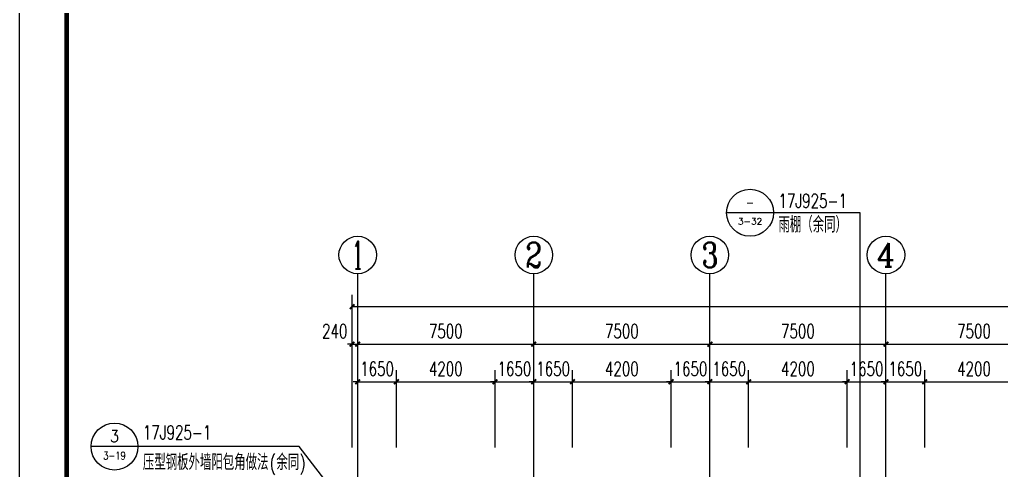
# Model space of a CAD drawing. Extents: x 14095202 to 14511487, y -1430609 to -90420.
# Drawn here: x 14387687 to 14429504, y -421293 to -402097 of the extents above; entities that cross this region are included whole.
import ezdxf
from ezdxf.enums import TextEntityAlignment as Align

# ---------------------------------------------------------------- set-up
doc = ezdxf.new("R2010")
doc.units = 0
doc.header["$LTSCALE"] = 1000
doc.header["$MEASUREMENT"] = 0
doc.linetypes.add('DOTE', pattern=[2.42, 2, -0.2, 0.02, -0.2])
for name, color, linetype in [('AXIS', 3, 'Continuous'), ('AXIS_TEXT', 7, 'Continuous'), ('DIM_IDEN', 3, 'Continuous'), ('DOTE', 1, 'DOTE'), ('PUB_DIM', 3, 'Continuous'), ('PUB_TEXT', 7, 'Continuous'), ('TK', 4, 'Continuous')]:
    doc.layers.add(name, color=color, linetype=linetype)
doc.styles.add('_TCH_AXIS', font='COMPLEX', dxfattribs={"bigfont": 'GBCBIG'})
doc.styles.add('_TCH_DIM', font='SIMPLEX', dxfattribs={"bigfont": 'GBCBIG'})
doc.styles.add('_TCH_DIM_T3', font='SIMPLEX', dxfattribs={"width": 0.705882, "bigfont": 'GBCBIG'})
doc.styles.add('_TCH_LABEL', font='COMPLEX', dxfattribs={"bigfont": 'GBCBIG'})
doc.styles.add('COMPLEX', font='COMPLEX')
doc.dimstyles.new('_TCH_ARCH&&200', dxfattribs={"dimtxt": 595, "dimasz": 200, "dimexe": 500, "dimexo": 600, "dimgap": 252.5, "dimtad": 1, "dimdec": 0, "dimzin": 0, "dimdsep": 46, "dimtxsty": '_TCH_DIM_T3', "dimblk": 'ARCHTICK', "dimcen": 0.09, "dimclrt": 7, "dimazin": 2, "dimtfac": 1, "dimtdec": 0, "dimtix": 1, "dimtmove": 2, "dimatfit": 3, "dimfxl": 0, "dimtolj": 1, "dimtzin": 0, "dimarcsym": 0})

# ---------------------------------------------------------------- blocks, each defined once
blk = doc.blocks.new('GeYuanFrame_13285048', base_point=(20.09, 4.53))
at = {"layer": 'TK'}
blk.add_lwpolyline([(20.09, 4.53), (20.09, 598.53), (1071.09, 598.53), (1071.09, 4.53)], close=True, dxfattribs=at)
at = {"layer": 'TK', "const_width": 1}
blk.add_lwpolyline([(45.09, 588.53), (1061.09, 588.53), (1061.09, 14.53), (45.09, 14.53)], close=True, dxfattribs=at)
blk = doc.blocks.new('_AXISO')
blk.add_circle((0, 0), 0.5)
at = {"layer": 'AXIS_TEXT', "style": 'COMPLEX', "width": 1.041667}
blk.add_attdef('A', text='', height=0.56, dxfattribs=at).set_placement((-0.25, -0.28), (0.25, -0.28), align=Align.FIT)
blk = doc.blocks.new('_ArchTick')
at = {"color": 0, "linetype": 'ByBlock', "const_width": 0.4}
blk.add_lwpolyline([(-0.5, -0.5), (0.5, 0.5)], dxfattribs=at)
blk = doc.blocks.new('*D454')
at = {"layer": 'AXIS', "color": 0, "lineweight": -2}
for p, q in [((14401847, -420320), (14401847, -413820)), ((14492327, -420320), (14492327, -413820)), ((14401847, -414320), (14492327, -414320))]:
    blk.add_line(p, q, dxfattribs=at)
at = {"layer": 'Defpoints', "color": 0}
for p in [(14492327, -414320), (14401847, -420920), (14492327, -420920)]:
    blk.add_point(p, dxfattribs=at)
at = {"layer": 'AXIS', "color": 0, "lineweight": -2, "xscale": 200, "yscale": 200, "zscale": 200, "rotation": 180}
blk.add_blockref('_ArchTick', (14401847, -414320), dxfattribs=at)
at = {"layer": 'AXIS', "color": 0, "lineweight": -2, "xscale": 200, "yscale": 200, "zscale": 200}
blk.add_blockref('_ArchTick', (14492327, -414320), dxfattribs=at)
at = {"layer": 'AXIS', "color": 7, "insert": (14447087, -413770), "char_height": 595, "attachment_point": 5, "style": '_TCH_DIM_T3'}
blk.add_mtext('\\A1;90480', dxfattribs=at)
blk = doc.blocks.new('*D455')
at = {"layer": 'AXIS', "color": 0, "lineweight": -2}
for p, q in [((14401847, -420320), (14401847, -415420)), ((14402087, -420320), (14402087, -415420)), ((14401847, -415920), (14401647, -415920)), ((14401847, -415920), (14402087, -415920)), ((14402087, -415920), (14402287, -415920))]:
    blk.add_line(p, q, dxfattribs=at)
at = {"layer": 'Defpoints', "color": 0}
for p in [(14402087, -415920), (14401847, -420920), (14402087, -420920)]:
    blk.add_point(p, dxfattribs=at)
at = {"layer": 'AXIS', "color": 0, "lineweight": -2, "xscale": 200, "yscale": 200, "zscale": 200}
blk.add_blockref('_ArchTick', (14401847, -415920), dxfattribs=at)
at = {"layer": 'AXIS', "color": 0, "lineweight": -2, "xscale": 200, "yscale": 200, "zscale": 200, "rotation": 180}
blk.add_blockref('_ArchTick', (14402087, -415920), dxfattribs=at)
at = {"layer": 'AXIS', "color": 7, "insert": (14401107, -415370), "char_height": 595, "attachment_point": 5, "style": '_TCH_DIM_T3'}
blk.add_mtext('\\A1;240', dxfattribs=at)
blk = doc.blocks.new('*D456')
at = {"layer": 'AXIS', "color": 0, "lineweight": -2}
for p, q in [((14402087, -420320), (14402087, -415420)), ((14409587, -420320), (14409587, -415420)), ((14402087, -415920), (14409587, -415920))]:
    blk.add_line(p, q, dxfattribs=at)
at = {"layer": 'Defpoints', "color": 0}
for p in [(14409587, -415920), (14402087, -420920), (14409587, -420920)]:
    blk.add_point(p, dxfattribs=at)
at = {"layer": 'AXIS', "color": 0, "lineweight": -2, "xscale": 200, "yscale": 200, "zscale": 200, "rotation": 180}
blk.add_blockref('_ArchTick', (14402087, -415920), dxfattribs=at)
at = {"layer": 'AXIS', "color": 0, "lineweight": -2, "xscale": 200, "yscale": 200, "zscale": 200}
blk.add_blockref('_ArchTick', (14409587, -415920), dxfattribs=at)
at = {"layer": 'AXIS', "color": 7, "insert": (14405837, -415370), "char_height": 595, "attachment_point": 5, "style": '_TCH_DIM_T3'}
blk.add_mtext('\\A1;7500', dxfattribs=at)
blk = doc.blocks.new('*D457')
at = {"layer": 'AXIS', "color": 0, "lineweight": -2}
for p, q in [((14409587, -420320), (14409587, -415420)), ((14417087, -420320), (14417087, -415420)), ((14409587, -415920), (14417087, -415920))]:
    blk.add_line(p, q, dxfattribs=at)
at = {"layer": 'Defpoints', "color": 0}
for p in [(14417087, -415920), (14409587, -420920), (14417087, -420920)]:
    blk.add_point(p, dxfattribs=at)
at = {"layer": 'AXIS', "color": 0, "lineweight": -2, "xscale": 200, "yscale": 200, "zscale": 200, "rotation": 180}
blk.add_blockref('_ArchTick', (14409587, -415920), dxfattribs=at)
at = {"layer": 'AXIS', "color": 0, "lineweight": -2, "xscale": 200, "yscale": 200, "zscale": 200}
blk.add_blockref('_ArchTick', (14417087, -415920), dxfattribs=at)
at = {"layer": 'AXIS', "color": 7, "insert": (14413337, -415370), "char_height": 595, "attachment_point": 5, "style": '_TCH_DIM_T3'}
blk.add_mtext('\\A1;7500', dxfattribs=at)
blk = doc.blocks.new('*D458')
at = {"layer": 'AXIS', "color": 0, "lineweight": -2}
for p, q in [((14417087, -420320), (14417087, -415420)), ((14424587, -420320), (14424587, -415420)), ((14417087, -415920), (14424587, -415920))]:
    blk.add_line(p, q, dxfattribs=at)
at = {"layer": 'Defpoints', "color": 0}
for p in [(14424587, -415920), (14417087, -420920), (14424587, -420920)]:
    blk.add_point(p, dxfattribs=at)
at = {"layer": 'AXIS', "color": 0, "lineweight": -2, "xscale": 200, "yscale": 200, "zscale": 200, "rotation": 180}
blk.add_blockref('_ArchTick', (14417087, -415920), dxfattribs=at)
at = {"layer": 'AXIS', "color": 0, "lineweight": -2, "xscale": 200, "yscale": 200, "zscale": 200}
blk.add_blockref('_ArchTick', (14424587, -415920), dxfattribs=at)
at = {"layer": 'AXIS', "color": 7, "insert": (14420837, -415370), "char_height": 595, "attachment_point": 5, "style": '_TCH_DIM_T3'}
blk.add_mtext('\\A1;7500', dxfattribs=at)
blk = doc.blocks.new('*D459')
at = {"layer": 'AXIS', "color": 0, "lineweight": -2}
for p, q in [((14424587, -420320), (14424587, -415420)), ((14432087, -420320), (14432087, -415420)), ((14424587, -415920), (14432087, -415920))]:
    blk.add_line(p, q, dxfattribs=at)
at = {"layer": 'Defpoints', "color": 0}
for p in [(14432087, -415920), (14424587, -420920), (14432087, -420920)]:
    blk.add_point(p, dxfattribs=at)
at = {"layer": 'AXIS', "color": 0, "lineweight": -2, "xscale": 200, "yscale": 200, "zscale": 200, "rotation": 180}
blk.add_blockref('_ArchTick', (14424587, -415920), dxfattribs=at)
at = {"layer": 'AXIS', "color": 0, "lineweight": -2, "xscale": 200, "yscale": 200, "zscale": 200}
blk.add_blockref('_ArchTick', (14432087, -415920), dxfattribs=at)
at = {"layer": 'AXIS', "color": 7, "insert": (14428337, -415370), "char_height": 595, "attachment_point": 5, "style": '_TCH_DIM_T3'}
blk.add_mtext('\\A1;7500', dxfattribs=at)
blk = doc.blocks.new('*D469')
at = {"layer": 'Defpoints', "color": 0}
for p in [(14403737, -417520), (14402087, -420920), (14403737, -420920)]:
    blk.add_point(p, dxfattribs=at)
at = {"layer": 'PUB_DIM', "color": 0, "lineweight": -2}
for p, q in [((14402087, -420320), (14402087, -417020)), ((14403737, -420320), (14403737, -417020)), ((14402087, -417520), (14401887, -417520)), ((14402087, -417520), (14403737, -417520)), ((14403737, -417520), (14403937, -417520))]:
    blk.add_line(p, q, dxfattribs=at)
at = {"layer": 'PUB_DIM', "color": 0, "lineweight": -2, "xscale": 200, "yscale": 200, "zscale": 200}
blk.add_blockref('_ArchTick', (14402087, -417520), dxfattribs=at)
at = {"layer": 'PUB_DIM', "color": 0, "lineweight": -2, "xscale": 200, "yscale": 200, "zscale": 200, "rotation": 180}
blk.add_blockref('_ArchTick', (14403737, -417520), dxfattribs=at)
at = {"layer": 'PUB_DIM', "color": 7, "insert": (14402912, -416970), "char_height": 595, "attachment_point": 5, "style": '_TCH_DIM_T3'}
blk.add_mtext('\\A1;1650', dxfattribs=at)
blk = doc.blocks.new('*D470')
at = {"layer": 'Defpoints', "color": 0}
for p in [(14407937, -417520), (14403737, -420920), (14407937, -420920)]:
    blk.add_point(p, dxfattribs=at)
at = {"layer": 'PUB_DIM', "color": 0, "lineweight": -2}
for p, q in [((14403737, -420320), (14403737, -417020)), ((14407937, -420320), (14407937, -417020)), ((14403737, -417520), (14407937, -417520))]:
    blk.add_line(p, q, dxfattribs=at)
at = {"layer": 'PUB_DIM', "color": 0, "lineweight": -2, "xscale": 200, "yscale": 200, "zscale": 200, "rotation": 180}
blk.add_blockref('_ArchTick', (14403737, -417520), dxfattribs=at)
at = {"layer": 'PUB_DIM', "color": 0, "lineweight": -2, "xscale": 200, "yscale": 200, "zscale": 200}
blk.add_blockref('_ArchTick', (14407937, -417520), dxfattribs=at)
at = {"layer": 'PUB_DIM', "color": 7, "insert": (14405837, -416970), "char_height": 595, "attachment_point": 5, "style": '_TCH_DIM_T3'}
blk.add_mtext('\\A1;4200', dxfattribs=at)
blk = doc.blocks.new('*D471')
at = {"layer": 'Defpoints', "color": 0}
for p in [(14409587, -417520), (14407937, -420920), (14409587, -420920)]:
    blk.add_point(p, dxfattribs=at)
at = {"layer": 'PUB_DIM', "color": 0, "lineweight": -2}
for p, q in [((14407937, -420320), (14407937, -417020)), ((14409587, -420320), (14409587, -417020)), ((14407937, -417520), (14407737, -417520)), ((14407937, -417520), (14409587, -417520)), ((14409587, -417520), (14409787, -417520))]:
    blk.add_line(p, q, dxfattribs=at)
at = {"layer": 'PUB_DIM', "color": 0, "lineweight": -2, "xscale": 200, "yscale": 200, "zscale": 200}
blk.add_blockref('_ArchTick', (14407937, -417520), dxfattribs=at)
at = {"layer": 'PUB_DIM', "color": 0, "lineweight": -2, "xscale": 200, "yscale": 200, "zscale": 200, "rotation": 180}
blk.add_blockref('_ArchTick', (14409587, -417520), dxfattribs=at)
at = {"layer": 'PUB_DIM', "color": 7, "insert": (14408762, -416970), "char_height": 595, "attachment_point": 5, "style": '_TCH_DIM_T3'}
blk.add_mtext('\\A1;1650', dxfattribs=at)
blk = doc.blocks.new('*D472')
at = {"layer": 'Defpoints', "color": 0}
for p in [(14411237, -417520), (14409587, -420920), (14411237, -420920)]:
    blk.add_point(p, dxfattribs=at)
at = {"layer": 'PUB_DIM', "color": 0, "lineweight": -2}
for p, q in [((14409587, -420320), (14409587, -417020)), ((14411237, -420320), (14411237, -417020)), ((14409587, -417520), (14409387, -417520)), ((14409587, -417520), (14411237, -417520)), ((14411237, -417520), (14411437, -417520))]:
    blk.add_line(p, q, dxfattribs=at)
at = {"layer": 'PUB_DIM', "color": 0, "lineweight": -2, "xscale": 200, "yscale": 200, "zscale": 200}
blk.add_blockref('_ArchTick', (14409587, -417520), dxfattribs=at)
at = {"layer": 'PUB_DIM', "color": 0, "lineweight": -2, "xscale": 200, "yscale": 200, "zscale": 200, "rotation": 180}
blk.add_blockref('_ArchTick', (14411237, -417520), dxfattribs=at)
at = {"layer": 'PUB_DIM', "color": 7, "insert": (14410412, -416970), "char_height": 595, "attachment_point": 5, "style": '_TCH_DIM_T3'}
blk.add_mtext('\\A1;1650', dxfattribs=at)
blk = doc.blocks.new('*D473')
at = {"layer": 'Defpoints', "color": 0}
for p in [(14415437, -417520), (14411237, -420920), (14415437, -420920)]:
    blk.add_point(p, dxfattribs=at)
at = {"layer": 'PUB_DIM', "color": 0, "lineweight": -2}
for p, q in [((14411237, -420320), (14411237, -417020)), ((14415437, -420320), (14415437, -417020)), ((14411237, -417520), (14415437, -417520))]:
    blk.add_line(p, q, dxfattribs=at)
at = {"layer": 'PUB_DIM', "color": 0, "lineweight": -2, "xscale": 200, "yscale": 200, "zscale": 200, "rotation": 180}
blk.add_blockref('_ArchTick', (14411237, -417520), dxfattribs=at)
at = {"layer": 'PUB_DIM', "color": 0, "lineweight": -2, "xscale": 200, "yscale": 200, "zscale": 200}
blk.add_blockref('_ArchTick', (14415437, -417520), dxfattribs=at)
at = {"layer": 'PUB_DIM', "color": 7, "insert": (14413337, -416970), "char_height": 595, "attachment_point": 5, "style": '_TCH_DIM_T3'}
blk.add_mtext('\\A1;4200', dxfattribs=at)
blk = doc.blocks.new('*D474')
at = {"layer": 'Defpoints', "color": 0}
for p in [(14417087, -417520), (14415437, -420920), (14417087, -420920)]:
    blk.add_point(p, dxfattribs=at)
at = {"layer": 'PUB_DIM', "color": 0, "lineweight": -2}
for p, q in [((14415437, -420320), (14415437, -417020)), ((14417087, -420320), (14417087, -417020)), ((14415437, -417520), (14415237, -417520)), ((14415437, -417520), (14417087, -417520)), ((14417087, -417520), (14417287, -417520))]:
    blk.add_line(p, q, dxfattribs=at)
at = {"layer": 'PUB_DIM', "color": 0, "lineweight": -2, "xscale": 200, "yscale": 200, "zscale": 200}
blk.add_blockref('_ArchTick', (14415437, -417520), dxfattribs=at)
at = {"layer": 'PUB_DIM', "color": 0, "lineweight": -2, "xscale": 200, "yscale": 200, "zscale": 200, "rotation": 180}
blk.add_blockref('_ArchTick', (14417087, -417520), dxfattribs=at)
at = {"layer": 'PUB_DIM', "color": 7, "insert": (14416262, -416970), "char_height": 595, "attachment_point": 5, "style": '_TCH_DIM_T3'}
blk.add_mtext('\\A1;1650', dxfattribs=at)
blk = doc.blocks.new('*D475')
at = {"layer": 'Defpoints', "color": 0}
for p in [(14418737, -417520), (14417087, -420920), (14418737, -420920)]:
    blk.add_point(p, dxfattribs=at)
at = {"layer": 'PUB_DIM', "color": 0, "lineweight": -2}
for p, q in [((14417087, -420320), (14417087, -417020)), ((14418737, -420320), (14418737, -417020)), ((14417087, -417520), (14416887, -417520)), ((14417087, -417520), (14418737, -417520)), ((14418737, -417520), (14418937, -417520))]:
    blk.add_line(p, q, dxfattribs=at)
at = {"layer": 'PUB_DIM', "color": 0, "lineweight": -2, "xscale": 200, "yscale": 200, "zscale": 200}
blk.add_blockref('_ArchTick', (14417087, -417520), dxfattribs=at)
at = {"layer": 'PUB_DIM', "color": 0, "lineweight": -2, "xscale": 200, "yscale": 200, "zscale": 200, "rotation": 180}
blk.add_blockref('_ArchTick', (14418737, -417520), dxfattribs=at)
at = {"layer": 'PUB_DIM', "color": 7, "insert": (14417912, -416970), "char_height": 595, "attachment_point": 5, "style": '_TCH_DIM_T3'}
blk.add_mtext('\\A1;1650', dxfattribs=at)
blk = doc.blocks.new('*D476')
at = {"layer": 'Defpoints', "color": 0}
for p in [(14422937, -417520), (14418737, -420920), (14422937, -420920)]:
    blk.add_point(p, dxfattribs=at)
at = {"layer": 'PUB_DIM', "color": 0, "lineweight": -2}
for p, q in [((14418737, -420320), (14418737, -417020)), ((14422937, -420320), (14422937, -417020)), ((14418737, -417520), (14422937, -417520))]:
    blk.add_line(p, q, dxfattribs=at)
at = {"layer": 'PUB_DIM', "color": 0, "lineweight": -2, "xscale": 200, "yscale": 200, "zscale": 200, "rotation": 180}
blk.add_blockref('_ArchTick', (14418737, -417520), dxfattribs=at)
at = {"layer": 'PUB_DIM', "color": 0, "lineweight": -2, "xscale": 200, "yscale": 200, "zscale": 200}
blk.add_blockref('_ArchTick', (14422937, -417520), dxfattribs=at)
at = {"layer": 'PUB_DIM', "color": 7, "insert": (14420837, -416970), "char_height": 595, "attachment_point": 5, "style": '_TCH_DIM_T3'}
blk.add_mtext('\\A1;4200', dxfattribs=at)
blk = doc.blocks.new('*D477')
at = {"layer": 'Defpoints', "color": 0}
for p in [(14424587, -417520), (14422937, -420920), (14424587, -420920)]:
    blk.add_point(p, dxfattribs=at)
at = {"layer": 'PUB_DIM', "color": 0, "lineweight": -2}
for p, q in [((14422937, -420320), (14422937, -417020)), ((14424587, -420320), (14424587, -417020)), ((14422937, -417520), (14422737, -417520)), ((14422937, -417520), (14424587, -417520)), ((14424587, -417520), (14424787, -417520))]:
    blk.add_line(p, q, dxfattribs=at)
at = {"layer": 'PUB_DIM', "color": 0, "lineweight": -2, "xscale": 200, "yscale": 200, "zscale": 200}
blk.add_blockref('_ArchTick', (14422937, -417520), dxfattribs=at)
at = {"layer": 'PUB_DIM', "color": 0, "lineweight": -2, "xscale": 200, "yscale": 200, "zscale": 200, "rotation": 180}
blk.add_blockref('_ArchTick', (14424587, -417520), dxfattribs=at)
at = {"layer": 'PUB_DIM', "color": 7, "insert": (14423762, -416970), "char_height": 595, "attachment_point": 5, "style": '_TCH_DIM_T3'}
blk.add_mtext('\\A1;1650', dxfattribs=at)
blk = doc.blocks.new('*D478')
at = {"layer": 'Defpoints', "color": 0}
for p in [(14426237, -417520), (14424587, -420920), (14426237, -420920)]:
    blk.add_point(p, dxfattribs=at)
at = {"layer": 'PUB_DIM', "color": 0, "lineweight": -2}
for p, q in [((14424587, -420320), (14424587, -417020)), ((14426237, -420320), (14426237, -417020)), ((14424587, -417520), (14424387, -417520)), ((14424587, -417520), (14426237, -417520)), ((14426237, -417520), (14426437, -417520))]:
    blk.add_line(p, q, dxfattribs=at)
at = {"layer": 'PUB_DIM', "color": 0, "lineweight": -2, "xscale": 200, "yscale": 200, "zscale": 200}
blk.add_blockref('_ArchTick', (14424587, -417520), dxfattribs=at)
at = {"layer": 'PUB_DIM', "color": 0, "lineweight": -2, "xscale": 200, "yscale": 200, "zscale": 200, "rotation": 180}
blk.add_blockref('_ArchTick', (14426237, -417520), dxfattribs=at)
at = {"layer": 'PUB_DIM', "color": 7, "insert": (14425412, -416970), "char_height": 595, "attachment_point": 5, "style": '_TCH_DIM_T3'}
blk.add_mtext('\\A1;1650', dxfattribs=at)
blk = doc.blocks.new('*D479')
at = {"layer": 'Defpoints', "color": 0}
for p in [(14430437, -417520), (14426237, -420920), (14430437, -420920)]:
    blk.add_point(p, dxfattribs=at)
at = {"layer": 'PUB_DIM', "color": 0, "lineweight": -2}
for p, q in [((14426237, -420320), (14426237, -417020)), ((14430437, -420320), (14430437, -417020)), ((14426237, -417520), (14430437, -417520))]:
    blk.add_line(p, q, dxfattribs=at)
at = {"layer": 'PUB_DIM', "color": 0, "lineweight": -2, "xscale": 200, "yscale": 200, "zscale": 200, "rotation": 180}
blk.add_blockref('_ArchTick', (14426237, -417520), dxfattribs=at)
at = {"layer": 'PUB_DIM', "color": 0, "lineweight": -2, "xscale": 200, "yscale": 200, "zscale": 200}
blk.add_blockref('_ArchTick', (14430437, -417520), dxfattribs=at)
at = {"layer": 'PUB_DIM', "color": 7, "insert": (14428337, -416970), "char_height": 595, "attachment_point": 5, "style": '_TCH_DIM_T3'}
blk.add_mtext('\\A1;4200', dxfattribs=at)

msp = doc.modelspace()

# ---------------------------------------------------------------- linework, layer by layer
at = {"layer": 'AXIS'}
for p, q in [((14402086.9, -420920.3), (14402086.9, -412920.3)), ((14409586.9, -420920.3), (14409586.9, -412920.3)), ((14417086.9, -420920.3), (14417086.9, -412920.3)), ((14424586.9, -420920.3), (14424586.9, -412920.3))]:
    msp.add_line(p, q, dxfattribs=at)
at = {"layer": 'DIM_IDEN'}
for p, q in [((14419799, -410320.3), (14417799, -410320.3)), ((14423488.5, -410320.3), (14419799, -410320.3)), ((14423488.5, -423180.3), (14423488.5, -410320.3)), ((14392727.3, -420280.8), (14390727.3, -420280.8)), ((14399586.9, -420280.8), (14392727.3, -420280.8)), ((14401536.9, -422782.7), (14399586.9, -420280.8))]:
    msp.add_line(p, q, dxfattribs=at)
for centre in [(14418799, -410320.3), (14391727.3, -420280.8)]:
    msp.add_circle(centre, 1000, dxfattribs=at)
at = {"layer": 'DOTE'}
for p, q in [((14402086.9, -552920.3), (14402086.9, -420920.3)), ((14409586.9, -552920.3), (14409586.9, -420920.3)), ((14417086.9, -552920.3), (14417086.9, -420920.3)), ((14424586.9, -552920.3), (14424586.9, -420920.3))]:
    msp.add_line(p, q, dxfattribs=at)

# ---------------------------------------------------------------- block references
at = {"xscale": 200, "yscale": 200, "zscale": 200, "rotation": 270}
msp.add_blockref('GeYuanFrame_13285048', (14387686.9, -387320.3), dxfattribs=at)
at = {"layer": 'AXIS'}
ref = msp.add_blockref('_AXISO', (14402086.9, -412120.3), dxfattribs=dict(at, xscale=1600, yscale=1600, zscale=1600))
ref.add_attrib('A', '1', dxfattribs={"layer": 'AXIS_TEXT', "ltscale": 0.5, "height": 1176.5, "style": '_TCH_AXIS'}).set_placement((14401834.7, -412708.6), (14402339, -412708.6), align=Align.FIT)
ref = msp.add_blockref('_AXISO', (14409586.9, -412120.3), dxfattribs=dict(at, xscale=1600, yscale=1600, zscale=1600))
ref.add_attrib('A', '2', dxfattribs={"layer": 'AXIS_TEXT', "ltscale": 0.5, "height": 1065, "style": '_TCH_AXIS'}).set_placement((14409231.8, -412652.9), (14409941.9, -412652.9), align=Align.FIT)
ref = msp.add_blockref('_AXISO', (14417086.9, -412120.3), dxfattribs=dict(at, xscale=1600, yscale=1600, zscale=1600))
ref.add_attrib('A', '3', dxfattribs={"layer": 'AXIS_TEXT', "ltscale": 0.5, "height": 1065, "style": '_TCH_AXIS'}).set_placement((14416731.8, -412652.9), (14417441.9, -412652.9), align=Align.FIT)
ref = msp.add_blockref('_AXISO', (14424586.9, -412120.3), dxfattribs=dict(at, xscale=1600, yscale=1600, zscale=1600))
ref.add_attrib('A', '4', dxfattribs={"layer": 'AXIS_TEXT', "ltscale": 0.5, "height": 1018.2, "style": '_TCH_AXIS'}).set_placement((14424199, -412629.4), (14424974.7, -412629.4), align=Align.FIT)

# ---------------------------------------------------------------- texts
at = {"layer": 'PUB_TEXT', "width": 0.705882}
for s, style, p in [('17J925-1', '_TCH_DIM', (14420009, -410110.3)), ('17J925-1', '_TCH_LABEL', (14392937.3, -419978.3)), ('(', '_TCH_LABEL', (14398343.7, -421282.3)), (')', '_TCH_LABEL', (14399606.7, -421282.3))]:
    msp.add_text(s, height=595, dxfattribs=dict(at, style=style)).set_placement(p)
at = {"layer": 'PUB_TEXT'}
for s, height, style, width, p, p2 in [('-', 522, '_TCH_DIM', 0.777778, (14418625, -410135.3), (14418973, -410135.3)), ('3', 517.6, '_TCH_LABEL', 1.35729, (14391538, -420095.1), (14391916.6, -420095.1)), ('3-19', 327.82, '_TCH_LABEL', 1.090328, (14391247.8, -420828.5), (14392206.9, -420828.5))]:
    msp.add_text(s, height=height, dxfattribs=dict(at, style=style, width=width)).set_placement(p, p2, align=Align.FIT)
at = {"layer": 'PUB_TEXT', "style": '_TCH_DIM'}
msp.add_text('3-32', height=272.78, dxfattribs=at).set_placement((14418279.4, -410825.8), (14419318.6, -410825.8), align=Align.FIT)
at = {"layer": 'PUB_TEXT'}
for s, height, style, p in [('雨棚（余同）', 675.18, '_TCH_DIM', (14420009, -411163.3)), ('压型钢板外墙阳包角做法', 675.177, '_TCH_LABEL', (14392937.3, -421282.3)), ('余同', 675.18, '_TCH_LABEL', (14398623.7, -421282.3))]:
    msp.add_text(s, height=height, dxfattribs=dict(at, style=style)).set_placement(p)

# ---------------------------------------------------------------- dimensions: what is measured, and where the dimension line sits
at = {"layer": 'AXIS'}
for p1, p2, distance, text, picture, middle in [((14401846.9, -420920.3), (14492326.9, -420920.3), 6600, '90480', '*D454', (14447086.9, -413770.3)), ((14402086.9, -420920.3), (14409586.9, -420920.3), 5000, '7500', '*D456', (14405836.9, -415370.3)), ((14409586.9, -420920.3), (14417086.9, -420920.3), 5000, '7500', '*D457', (14413336.9, -415370.3)), ((14417086.9, -420920.3), (14424586.9, -420920.3), 5000, '7500', '*D458', (14420836.9, -415370.3)), ((14424586.9, -420920.3), (14432086.9, -420920.3), 5000, '7500', '*D459', (14428336.9, -415370.3))]:
    dim = msp.add_aligned_dim(p1=p1, p2=p2, distance=distance, text=text, dimstyle='_TCH_ARCH&&200', dxfattribs=at)
    dim.commit()
    dim.dimension.update_dxf_attribs({"geometry": picture, "text_midpoint": middle})
dim = msp.add_linear_dim(base=(14402086.9, -415920.3), p1=(14401846.9, -420920.3), p2=(14402086.9, -420920.3), angle=0, text='240', dimstyle='_TCH_ARCH&&200', dxfattribs=at)
dim.commit()
dim.dimension.update_dxf_attribs({"geometry": '*D455', "text_midpoint": (14401106.9, -415370.3), "dimtype": 161})
at = {"layer": 'PUB_DIM'}
for p1, p2, text, picture, middle in [((14402086.9, -420920.3), (14403736.9, -420920.3), '1650', '*D469', (14402911.9, -416970.3)), ((14403736.9, -420920.3), (14407936.9, -420920.3), '4200', '*D470', (14405836.9, -416970.3)), ((14407936.9, -420920.3), (14409586.9, -420920.3), '1650', '*D471', (14408761.9, -416970.3)), ((14409586.9, -420920.3), (14411236.9, -420920.3), '1650', '*D472', (14410411.9, -416970.3)), ((14411236.9, -420920.3), (14415436.9, -420920.3), '4200', '*D473', (14413336.9, -416970.3)), ((14415436.9, -420920.3), (14417086.9, -420920.3), '1650', '*D474', (14416261.9, -416970.3)), ((14417086.9, -420920.3), (14418736.9, -420920.3), '1650', '*D475', (14417911.9, -416970.3)), ((14418736.9, -420920.3), (14422936.9, -420920.3), '4200', '*D476', (14420836.9, -416970.3)), ((14422936.9, -420920.3), (14424586.9, -420920.3), '1650', '*D477', (14423761.9, -416970.3)), ((14424586.9, -420920.3), (14426236.9, -420920.3), '1650', '*D478', (14425411.9, -416970.3)), ((14426236.9, -420920.3), (14430436.9, -420920.3), '4200', '*D479', (14428336.9, -416970.3))]:
    dim = msp.add_aligned_dim(p1=p1, p2=p2, distance=3400, text=text, dimstyle='_TCH_ARCH&&200', dxfattribs=at)
    dim.commit()
    dim.dimension.update_dxf_attribs({"geometry": picture, "text_midpoint": middle})

doc.saveas('drawing.dxf')
